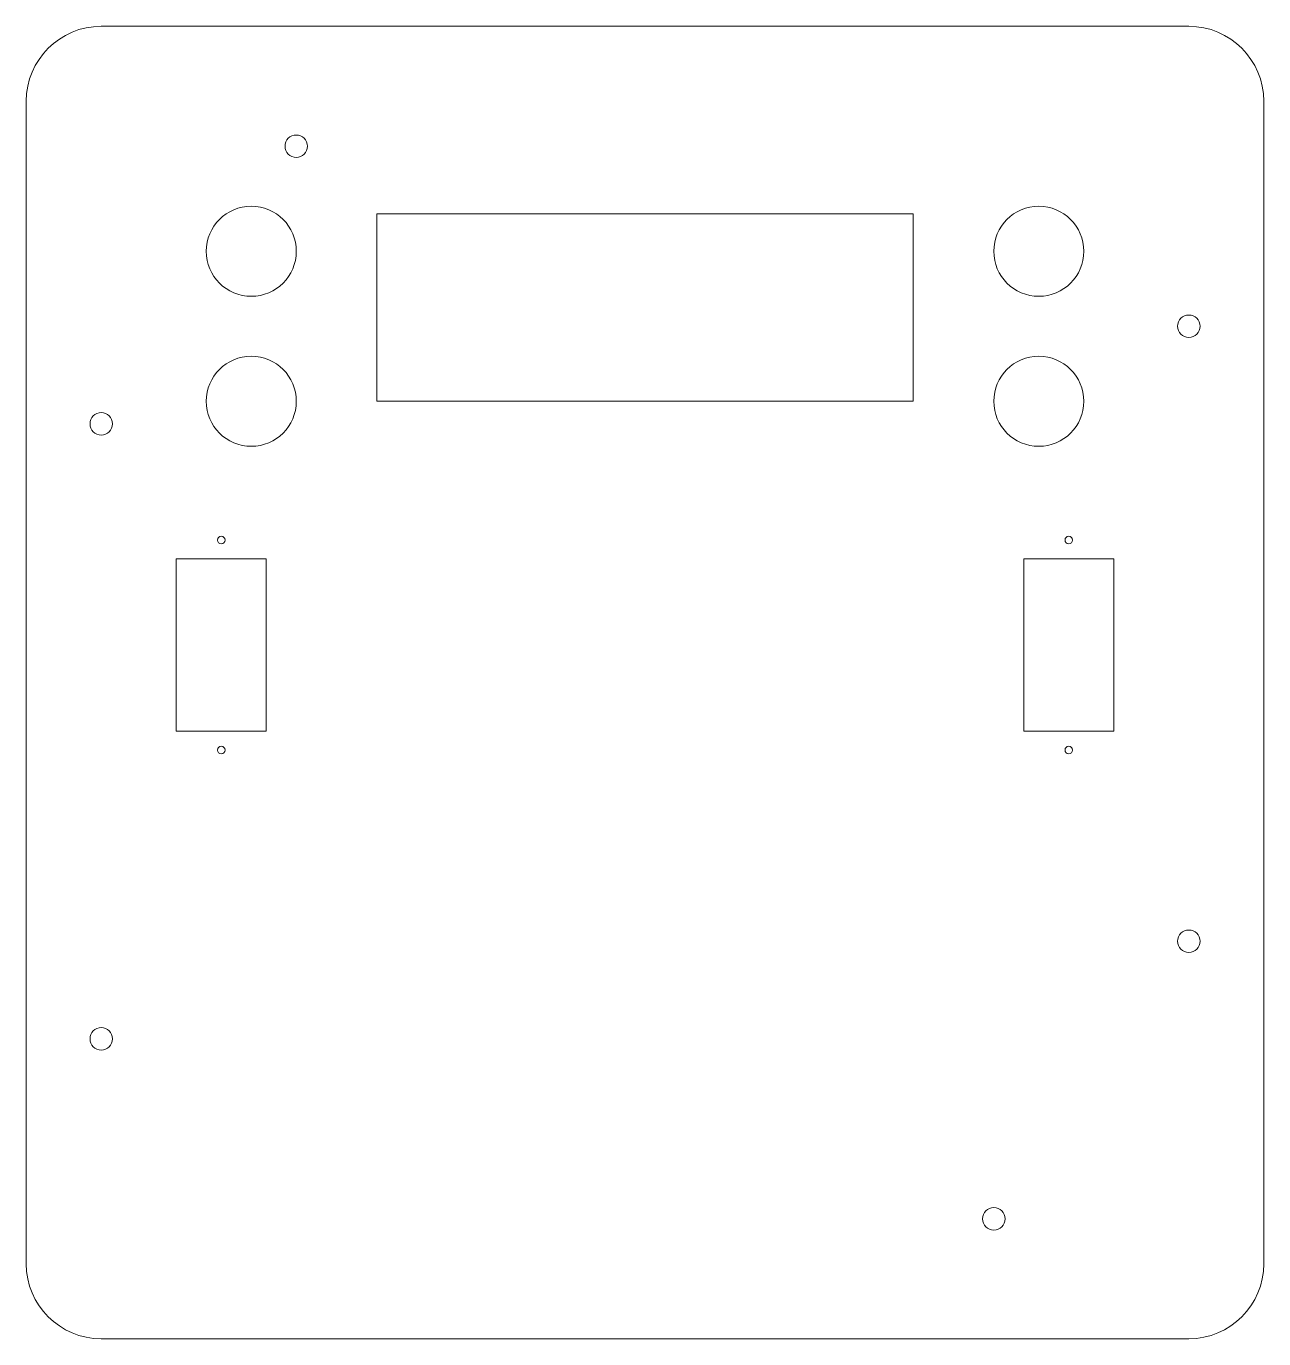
# Model space of a CAD drawing. Header units: millimetres. Extents: x -35 to 130, y -33 to 142.
import ezdxf

# ---------------------------------------------------------------- set-up
doc = ezdxf.new("R2010")
doc.units = ezdxf.units.MM

msp = doc.modelspace()

# ---------------------------------------------------------------- linework, layer by layer
at = {"color": 7, "linetype": 'Continuous', "lineweight": 15}
for p, q in [((-25.46, 142.26), (119.54, 142.26)), ((-35.46, 132.26), (-35.46, -22.74)), ((129.54, 132.26), (129.54, -22.74)), ((82.79, 117.26), (11.29, 117.26)), ((11.29, 117.26), (11.29, 92.26)), ((82.79, 92.26), (82.79, 117.26)), ((11.29, 92.26), (82.79, 92.26)), ((-3.46, 71.26), (-15.46, 71.26)), ((-15.46, 71.26), (-15.46, 48.26)), ((-3.46, 48.26), (-3.46, 71.26)), ((109.54, 71.26), (97.54, 71.26)), ((97.54, 71.26), (97.54, 48.26)), ((109.54, 48.26), (109.54, 71.26)), ((-15.46, 48.26), (-3.46, 48.26)), ((97.54, 48.26), (109.54, 48.26)), ((-25.46, -32.74), (119.54, -32.74))]:
    msp.add_line(p, q, dxfattribs=at)
for centre, radius in [((0.54, 126.26), 1.5), ((-5.46, 112.26), 6), ((99.54, 112.26), 6), ((119.54, 102.26), 1.5), ((-5.46, 92.26), 6), ((99.54, 92.26), 6), ((-25.46, 89.26), 1.5), ((-9.46, 73.76), 0.5), ((103.54, 73.76), 0.5), ((-9.46, 45.76), 0.5), ((103.54, 45.76), 0.5), ((119.54, 20.26), 1.5), ((-25.46, 7.26), 1.5), ((93.54, -16.74), 1.5)]:
    msp.add_circle(centre, radius, dxfattribs=at)
for centre, start, end in [((-25.46, 132.26), 90, 180), ((119.54, 132.26), 0, 90), ((-25.46, -22.74), 180, 270), ((119.54, -22.74), 270, 0)]:
    msp.add_arc(centre, 10, start, end, dxfattribs=at)

doc.saveas('drawing.dxf')
